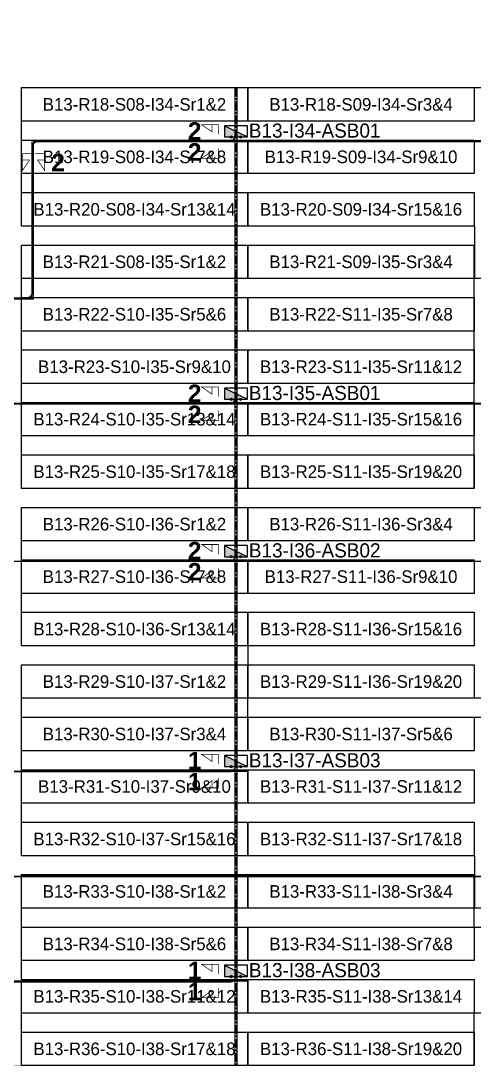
# Model space of a CAD drawing. Header units: metres. Extents: x 530339 to 530792, y 2674594 to 2674869.
# Drawn here: x 530630.2 to 530695, y 2674594.2 to 2674743.6 of the extents above; entities that cross this region are included whole.
import ezdxf
from ezdxf.enums import TextEntityAlignment as Align

# ---------------------------------------------------------------- set-up
doc = ezdxf.new("R2010")
doc.units = ezdxf.units.M
doc.linetypes.add('CENTER', pattern=[2, 1.25, -0.25, 0.25, -0.25])
doc.layers.add('Boundary-12.5 MW Block', color=6, linetype='Continuous', lineweight=9)
doc.layers.add('PILE', color=1, linetype='Continuous', lineweight=15)
for name, color, linetype in [('DC Trench BL-13', 40, 'Continuous'), ('E-Inverter Grouping', 2, 'Continuous'), ('Inverter Block-13', 7, 'Continuous'), ('LT Cable(AG) INV to LT Panel BL-13', 2, 'Continuous'), ('Messenger Wire Block-13 (Master Path)', 30, 'Continuous'), ('Messenger Wire Block-13 (MW Path)', 191, 'Continuous'), ('MMS Table Block-13', 8, 'Continuous'), ('Plan Line - DC BL-13', 40, 'Continuous'), ('Section Marking BL-13', 2, 'Continuous')]:
    doc.layers.add(name, color=color, linetype=linetype)
doc.styles.add('BoldTextStyle', font='arialbd.ttf')
doc.styles.get("Standard").update_dxf_attribs({"font": 'Adani Regular.ttf'})

# ---------------------------------------------------------------- blocks, each defined once
blk = doc.blocks.new('MMS Table (32.292 x 4.788)')
at = {"color": 0}
blk.add_lwpolyline([(0, -0.002), (0, 4.786), (32.292, 4.786), (32.292, -0.002)], close=True, dxfattribs=at)
at = {"color": 7}
blk.add_attdef('ID1', text='', height=1.8, dxfattribs=at).set_placement((16.146, 2.392), align=Align.MIDDLE_CENTER)
blk = doc.blocks.new('Inverter Block')
h = blk.add_hatch(color=0)
h.dxf.hatch_style = 1
h.paths.add_polyline_path([(-1.46, 2.27), (-1.46, 0.85), (1.46, 0.85)])
at = {"color": 0}
blk.add_lwpolyline([(1.46, 2.27), (-1.46, 2.27), (-1.46, 0.85), (1.46, 0.85)], close=True, dxfattribs=at)
blk.add_lwpolyline([(-1.46, 2.27), (1.46, 0.85)], dxfattribs=at)
at = {"layer": 'PILE'}
for centre in [(-0.61, 0.85), (0.61, 0.85)]:
    blk.add_circle(centre, 0.156, dxfattribs=at)
at = {"color": 7}
blk.add_attdef('ID', (-1.46, 3.01), '', height=1.8, dxfattribs=at)

msp = doc.modelspace()

# ---------------------------------------------------------------- linework, layer by layer
at = {"layer": 'Boundary-12.5 MW Block', "const_width": 0.05}
msp.add_lwpolyline([(530338.75, 2674869.08), (530792.14, 2674869.08), (530792.14, 2674601.79), (530694.96, 2674601.79), (530694.96, 2674594.29), (530338.75, 2674594.29)], close=True, dxfattribs=at)
at = {"layer": 'DC Trench BL-13', "color": 40, "const_width": 0.15}
msp.add_lwpolyline([(530661.08, 2674734.08), (530660.78, 2674734.08), (530660.78, 2674594.29), (530661.08, 2674594.29)], close=True, dxfattribs=at)
at = {"layer": 'E-Inverter Grouping', "color": 3}
for points in [[(530727.35, 2674706.79), (530695.06, 2674706.79), (530695.06, 2674714.29), (530630.28, 2674714.29), (530630.28, 2674734.08), (530727.35, 2674734.08)], [(530694.96, 2674676.79), (530630.28, 2674676.79), (530630.28, 2674711.58), (530694.96, 2674711.58)], [(530694.96, 2674621.58), (530694.96, 2674614.08), (530727.35, 2674614.08), (530727.35, 2674601.79), (530694.96, 2674601.79), (530694.96, 2674594.29), (530630.28, 2674594.29), (530630.28, 2674621.58)]]:
    msp.add_lwpolyline(points, close=True, dxfattribs=at)
at = {"layer": 'E-Inverter Grouping'}
for points in [[(530727.35, 2674646.79), (530662.67, 2674646.79), (530662.67, 2674654.29), (530630.28, 2674654.29), (530630.28, 2674674.08), (530727.35, 2674674.08)], [(530727.35, 2674616.79), (530695.06, 2674616.79), (530695.06, 2674624.29), (530630.28, 2674624.29), (530630.28, 2674651.58), (530662.57, 2674651.58), (530662.57, 2674644.08), (530727.35, 2674644.08)]]:
    msp.add_lwpolyline(points, close=True, dxfattribs=at)
at = {"layer": 'LT Cable(AG) INV to LT Panel BL-13', "color": 5}
for points in [[(530592.69, 2674723.43), (530586.98, 2674723.43, 0.078431), (530586.7, 2674723.39), (530585.82, 2674723.1, -0.078431), (530585.54, 2674723.05), (530582.61, 2674723.05, 0.414214), (530581.71, 2674722.15), (530581.71, 2674705.38, 0.093355), (530581.77, 2674705.05), (530581.88, 2674704.79, -0.093355), (530581.94, 2674704.46), (530581.94, 2674704), (530630.97, 2674704, 0.414214), (530631.87, 2674704.9), (530631.87, 2674725.6, -0.414214), (530632.77, 2674726.5), (530757.2, 2674726.5, 0.414214), (530758.1, 2674727.4), (530758.1, 2674727.73)], [(530592.69, 2674723.4), (530586.99, 2674723.4, 0.078431), (530586.71, 2674723.36), (530585.82, 2674723.07, -0.078431), (530585.54, 2674723.03), (530582.64, 2674723.03, 0.414214), (530581.74, 2674722.13), (530581.74, 2674705.38, 0.093355), (530581.8, 2674705.05), (530581.9, 2674704.79, -0.093355), (530581.96, 2674704.47), (530581.96, 2674704.03), (530630.95, 2674704.03, 0.414214), (530631.85, 2674704.93), (530631.85, 2674725.63, -0.414214), (530632.75, 2674726.53), (530660.03, 2674726.53, 0.414214), (530660.93, 2674727.43), (530660.93, 2674727.73)], [(530588.54, 2674723.68), (530586.94, 2674723.68, 0.078431), (530586.66, 2674723.64), (530585.78, 2674723.35, -0.078431), (530585.5, 2674723.3), (530582.36, 2674723.3, 0.414214), (530581.46, 2674722.4), (530581.46, 2674705.33, 0.093355), (530581.52, 2674705), (530581.63, 2674704.74, -0.093355), (530581.69, 2674704.41), (530581.69, 2674607.15, 0.414214), (530582.59, 2674606.25), (530660.03, 2674606.25, 0.414214), (530660.93, 2674607.15), (530660.93, 2674607.73)], [(530588.54, 2674723.63), (530586.95, 2674723.63, 0.078431), (530586.67, 2674723.59), (530585.79, 2674723.3, -0.078431), (530585.51, 2674723.25), (530582.41, 2674723.25, 0.414214), (530581.51, 2674722.35), (530581.51, 2674705.34, 0.093355), (530581.57, 2674705.01), (530581.68, 2674704.75, -0.093355), (530581.74, 2674704.42), (530581.74, 2674622.2, 0.414214), (530582.64, 2674621.3), (530757.2, 2674621.3, 0.414214), (530758.1, 2674622.2), (530758.1, 2674622.73)], [(530588.54, 2674723.6), (530586.95, 2674723.6, 0.078431), (530586.68, 2674723.56), (530585.79, 2674723.27, -0.078431), (530585.51, 2674723.23), (530582.44, 2674723.23, 0.414214), (530581.54, 2674722.33), (530581.54, 2674705.34, 0.093355), (530581.6, 2674705.02), (530581.7, 2674704.76, -0.093355), (530581.76, 2674704.43), (530581.76, 2674637.23, 0.414214), (530582.66, 2674636.33), (530660.03, 2674636.33, 0.414214), (530660.93, 2674637.23), (530660.93, 2674637.73)], [(530590.53, 2674723.55), (530586.96, 2674723.55, 0.078431), (530586.68, 2674723.51), (530585.8, 2674723.22, -0.078431), (530585.52, 2674723.18), (530582.49, 2674723.18, 0.414214), (530581.59, 2674722.28), (530581.59, 2674705.35, 0.093355), (530581.65, 2674705.03), (530581.75, 2674704.77, -0.093355), (530581.81, 2674704.44), (530581.81, 2674667.28, 0.414214), (530582.71, 2674666.38), (530757.2, 2674666.38, 0.414214), (530758.1, 2674667.28), (530758.1, 2674667.73)], [(530590.53, 2674723.53), (530586.97, 2674723.53, 0.078431), (530586.69, 2674723.49), (530585.8, 2674723.2, -0.078431), (530585.52, 2674723.15), (530582.51, 2674723.15, 0.414214), (530581.61, 2674722.25), (530581.61, 2674705.36, 0.093355), (530581.67, 2674705.03), (530581.78, 2674704.77, -0.093355), (530581.84, 2674704.44), (530581.84, 2674667.3, 0.414214), (530582.74, 2674666.4), (530660.03, 2674666.4, 0.414214), (530660.93, 2674667.3), (530660.93, 2674667.73)], [(530592.69, 2674723.48), (530586.97, 2674723.48, 0.078431), (530586.7, 2674723.44), (530585.81, 2674723.15, -0.078431), (530585.53, 2674723.1), (530582.56, 2674723.1, 0.414214), (530581.66, 2674722.2), (530581.66, 2674705.37, 0.093355), (530581.72, 2674705.04), (530581.83, 2674704.78, -0.093355), (530581.89, 2674704.45), (530581.89, 2674689.85, 0.414214), (530582.79, 2674688.95), (530724.81, 2674688.95, 0.414214), (530725.71, 2674689.85), (530725.71, 2674690.23)], [(530592.69, 2674723.45), (530586.98, 2674723.45, 0.078431), (530586.7, 2674723.41), (530585.81, 2674723.12, -0.078431), (530585.54, 2674723.08), (530582.59, 2674723.08, 0.414214), (530581.69, 2674722.18), (530581.69, 2674705.37, 0.093355), (530581.75, 2674705.04), (530581.85, 2674704.78, -0.093355), (530581.91, 2674704.46), (530581.91, 2674689.88, 0.414214), (530582.81, 2674688.98), (530660.03, 2674688.98, 0.414214), (530660.93, 2674689.88), (530660.93, 2674690.23)]]:
    msp.add_lwpolyline(points, format="xyb", dxfattribs=at)
at = {"layer": 'Messenger Wire Block-13 (Master Path)'}
for points in [[(530632, 2674703.88), (530632, 2674726.38)], [(530632, 2674726.38), (530759.74, 2674726.38)], [(530581.81, 2674703.88), (530632, 2674703.88)], [(530581.81, 2674688.88), (530727.35, 2674688.88)], [(530581.81, 2674666.38), (530759.74, 2674666.38)], [(530581.81, 2674636.38), (530662.57, 2674636.38)], [(530581.81, 2674621.38), (530759.74, 2674621.38)], [(530581.81, 2674606.38), (530662.57, 2674606.38)]]:
    msp.add_lwpolyline(points, dxfattribs=at)
at = {"layer": 'Messenger Wire Block-13 (MW Path)', "const_width": 0.1}
for points in [[(530631.75, 2674703.88), (530631.75, 2674726.38)], [(530632, 2674726.38), (530759.74, 2674726.38)], [(530581.81, 2674703.88), (530632, 2674703.88)], [(530581.81, 2674688.88), (530727.35, 2674688.88)], [(530581.81, 2674666.38), (530759.74, 2674666.38)], [(530581.81, 2674636.38), (530662.57, 2674636.38)], [(530581.81, 2674621.38), (530759.74, 2674621.38)], [(530581.81, 2674606.38), (530662.57, 2674606.38)]]:
    msp.add_lwpolyline(points, dxfattribs=at)
at = {"layer": 'Plan Line - DC BL-13', "color": 6, "linetype": 'CENTER'}
msp.add_lwpolyline([(530660.93, 2674734.08), (530660.93, 2674594.29)], dxfattribs=at)
at = {"layer": 'Section Marking BL-13', "color": 94, "lineweight": 35, "true_color": 0x00a500, "const_width": 0.1}
for points in [[(530658.43, 2674727.38), (530658.43, 2674728.77), (530656.03, 2674728.77), (530657.51, 2674727.76), (530657.51, 2674728.77)], [(530658.43, 2674725.38), (530658.43, 2674723.99), (530656.03, 2674723.99), (530657.51, 2674725), (530657.51, 2674723.99)], [(530631.8, 2674724.63), (530630.41, 2674724.63), (530630.41, 2674722.23), (530631.42, 2674723.71), (530630.41, 2674723.71)], [(530632.2, 2674724.63), (530633.59, 2674724.63), (530633.59, 2674722.23), (530632.58, 2674723.71), (530633.59, 2674723.71)], [(530658.43, 2674689.88), (530658.43, 2674691.27), (530656.03, 2674691.27), (530657.51, 2674690.26), (530657.51, 2674691.27)], [(530658.43, 2674687.88), (530658.43, 2674686.49), (530656.03, 2674686.49), (530657.51, 2674687.5), (530657.51, 2674686.49)], [(530658.43, 2674667.38), (530658.43, 2674668.77), (530656.03, 2674668.77), (530657.51, 2674667.76), (530657.51, 2674668.77)], [(530658.43, 2674665.38), (530658.43, 2674663.99), (530656.03, 2674663.99), (530657.51, 2674665), (530657.51, 2674663.99)], [(530658.43, 2674637.38), (530658.43, 2674638.77), (530656.03, 2674638.77), (530657.51, 2674637.76), (530657.51, 2674638.77)], [(530658.43, 2674635.38), (530658.43, 2674633.99), (530656.03, 2674633.99), (530657.51, 2674635), (530657.51, 2674633.99)], [(530658.43, 2674607.38), (530658.43, 2674608.77), (530656.03, 2674608.77), (530657.51, 2674607.76), (530657.51, 2674608.77)], [(530658.43, 2674605.38), (530658.43, 2674603.99), (530656.03, 2674603.99), (530657.51, 2674605), (530657.51, 2674603.99)]]:
    msp.add_lwpolyline(points, dxfattribs=at)

# ---------------------------------------------------------------- block references
at = {"layer": 'Inverter Block-13'}
ref = msp.add_blockref('Inverter Block', (530660.93, 2674726.07), dxfattribs=dict(at, xscale=1.124999999976148, yscale=1.124999999976148, zscale=1.124999999976148))
ref.add_attrib('ID', 'B13-I34-ASB01', (530662.78, 2674726.92), dxfattribs={"layer": '0', "color": 7, "height": 2.025})
ref = msp.add_blockref('Inverter Block', (530660.93, 2674688.57), dxfattribs=dict(at, xscale=1.124999999976148, yscale=1.124999999976148, zscale=1.124999999976148))
ref.add_attrib('ID', 'B13-I35-ASB01', (530662.78, 2674689.42), dxfattribs={"layer": '0', "color": 7, "height": 2.025})
ref = msp.add_blockref('Inverter Block', (530660.93, 2674666.07), dxfattribs=dict(at, xscale=1.124999999976148, yscale=1.124999999976148, zscale=1.124999999976148))
ref.add_attrib('ID', 'B13-I36-ASB02', (530662.78, 2674666.92), dxfattribs={"layer": '0', "color": 7, "height": 2.025})
ref = msp.add_blockref('Inverter Block', (530660.93, 2674636.07), dxfattribs=dict(at, xscale=1.124999999976148, yscale=1.124999999976148, zscale=1.124999999976148))
ref.add_attrib('ID', 'B13-I37-ASB03', (530662.78, 2674636.92), dxfattribs={"layer": '0', "color": 7, "height": 2.025})
ref = msp.add_blockref('Inverter Block', (530660.93, 2674606.07), dxfattribs=dict(at, xscale=1.124999999976148, yscale=1.124999999976148, zscale=1.124999999976148))
ref.add_attrib('ID', 'B13-I38-ASB03', (530662.78, 2674606.92), dxfattribs={"layer": '0', "color": 7, "height": 2.025})
at = {"layer": 'MMS Table Block-13'}
for p, values in [((530630.28, 2674729.29), {'ID1': 'B13-R18-S08-I34-Sr1&2'}), ((530662.67, 2674729.29), {'ID1': 'B13-R18-S09-I34-Sr3&4'}), ((530630.28, 2674721.79), {'ID1': 'B13-R19-S08-I34-Sr7&8'}), ((530662.67, 2674721.79), {'ID1': 'B13-R19-S09-I34-Sr9&10'}), ((530630.28, 2674714.29), {'ID1': 'B13-R20-S08-I34-Sr13&14'}), ((530662.67, 2674714.29), {'ID1': 'B13-R20-S09-I34-Sr15&16'}), ((530630.28, 2674706.79), {'ID1': 'B13-R21-S08-I35-Sr1&2'}), ((530662.67, 2674706.79), {'ID1': 'B13-R21-S09-I35-Sr3&4'}), ((530630.28, 2674699.29), {'ID1': 'B13-R22-S10-I35-Sr5&6'}), ((530662.67, 2674699.29), {'ID1': 'B13-R22-S11-I35-Sr7&8'}), ((530630.28, 2674691.79), {'ID1': 'B13-R23-S10-I35-Sr9&10'}), ((530662.67, 2674691.79), {'ID1': 'B13-R23-S11-I35-Sr11&12'}), ((530630.28, 2674684.29), {'ID1': 'B13-R24-S10-I35-Sr13&14'}), ((530662.67, 2674684.29), {'ID1': 'B13-R24-S11-I35-Sr15&16'}), ((530630.28, 2674676.79), {'ID1': 'B13-R25-S10-I35-Sr17&18'}), ((530662.67, 2674676.79), {'ID1': 'B13-R25-S11-I35-Sr19&20'}), ((530630.28, 2674669.29), {'ID1': 'B13-R26-S10-I36-Sr1&2'}), ((530662.67, 2674669.29), {'ID1': 'B13-R26-S11-I36-Sr3&4'}), ((530630.28, 2674661.79), {'ID1': 'B13-R27-S10-I36-Sr7&8'}), ((530662.67, 2674661.79), {'ID1': 'B13-R27-S11-I36-Sr9&10'}), ((530630.28, 2674654.29), {'ID1': 'B13-R28-S10-I36-Sr13&14'}), ((530662.67, 2674654.29), {'ID1': 'B13-R28-S11-I36-Sr15&16'}), ((530630.28, 2674646.79), {'ID1': 'B13-R29-S10-I37-Sr1&2'}), ((530662.67, 2674646.79), {'ID1': 'B13-R29-S11-I36-Sr19&20'}), ((530630.28, 2674639.29), {'ID1': 'B13-R30-S10-I37-Sr3&4'}), ((530662.67, 2674639.29), {'ID1': 'B13-R30-S11-I37-Sr5&6'}), ((530630.28, 2674631.79), {'ID1': 'B13-R31-S10-I37-Sr9&10'}), ((530662.67, 2674631.79), {'ID1': 'B13-R31-S11-I37-Sr11&12'}), ((530630.28, 2674624.29), {'ID1': 'B13-R32-S10-I37-Sr15&16'}), ((530662.67, 2674624.29), {'ID1': 'B13-R32-S11-I37-Sr17&18'}), ((530630.28, 2674616.79), {'ID1': 'B13-R33-S10-I38-Sr1&2'}), ((530662.67, 2674616.79), {'ID1': 'B13-R33-S11-I38-Sr3&4'}), ((530630.28, 2674609.29), {'ID1': 'B13-R34-S10-I38-Sr5&6'}), ((530662.67, 2674609.29), {'ID1': 'B13-R34-S11-I38-Sr7&8'}), ((530630.28, 2674601.79), {'ID1': 'B13-R35-S10-I38-Sr11&12'}), ((530662.67, 2674601.79), {'ID1': 'B13-R35-S11-I38-Sr13&14'}), ((530630.28, 2674594.29), {'ID1': 'B13-R36-S10-I38-Sr17&18'}), ((530662.67, 2674594.29), {'ID1': 'B13-R36-S11-I38-Sr19&20'})]:
    msp.add_blockref('MMS Table (32.292 x 4.788)', p, dxfattribs=at).add_auto_attribs(values)

# ---------------------------------------------------------------- texts
at = {"layer": 'Section Marking BL-13', "color": 94, "true_color": 0x00a500, "style": 'BoldTextStyle'}
for s, p in [('2', (530655.03, 2674727.88)), ('2', (530655.03, 2674724.88)), ('2', (530635.5, 2674723.38)), ('2', (530655.03, 2674690.38)), ('2', (530655.03, 2674687.38)), ('2', (530655.03, 2674667.88)), ('2', (530655.03, 2674664.88)), ('1', (530655.03, 2674637.88)), ('1', (530655.03, 2674634.88)), ('1', (530655.03, 2674607.88)), ('1', (530655.03, 2674604.88))]:
    msp.add_text(s, height=2.5, dxfattribs=at).set_placement(p, align=Align.MIDDLE_CENTER)

doc.saveas('drawing.dxf')
